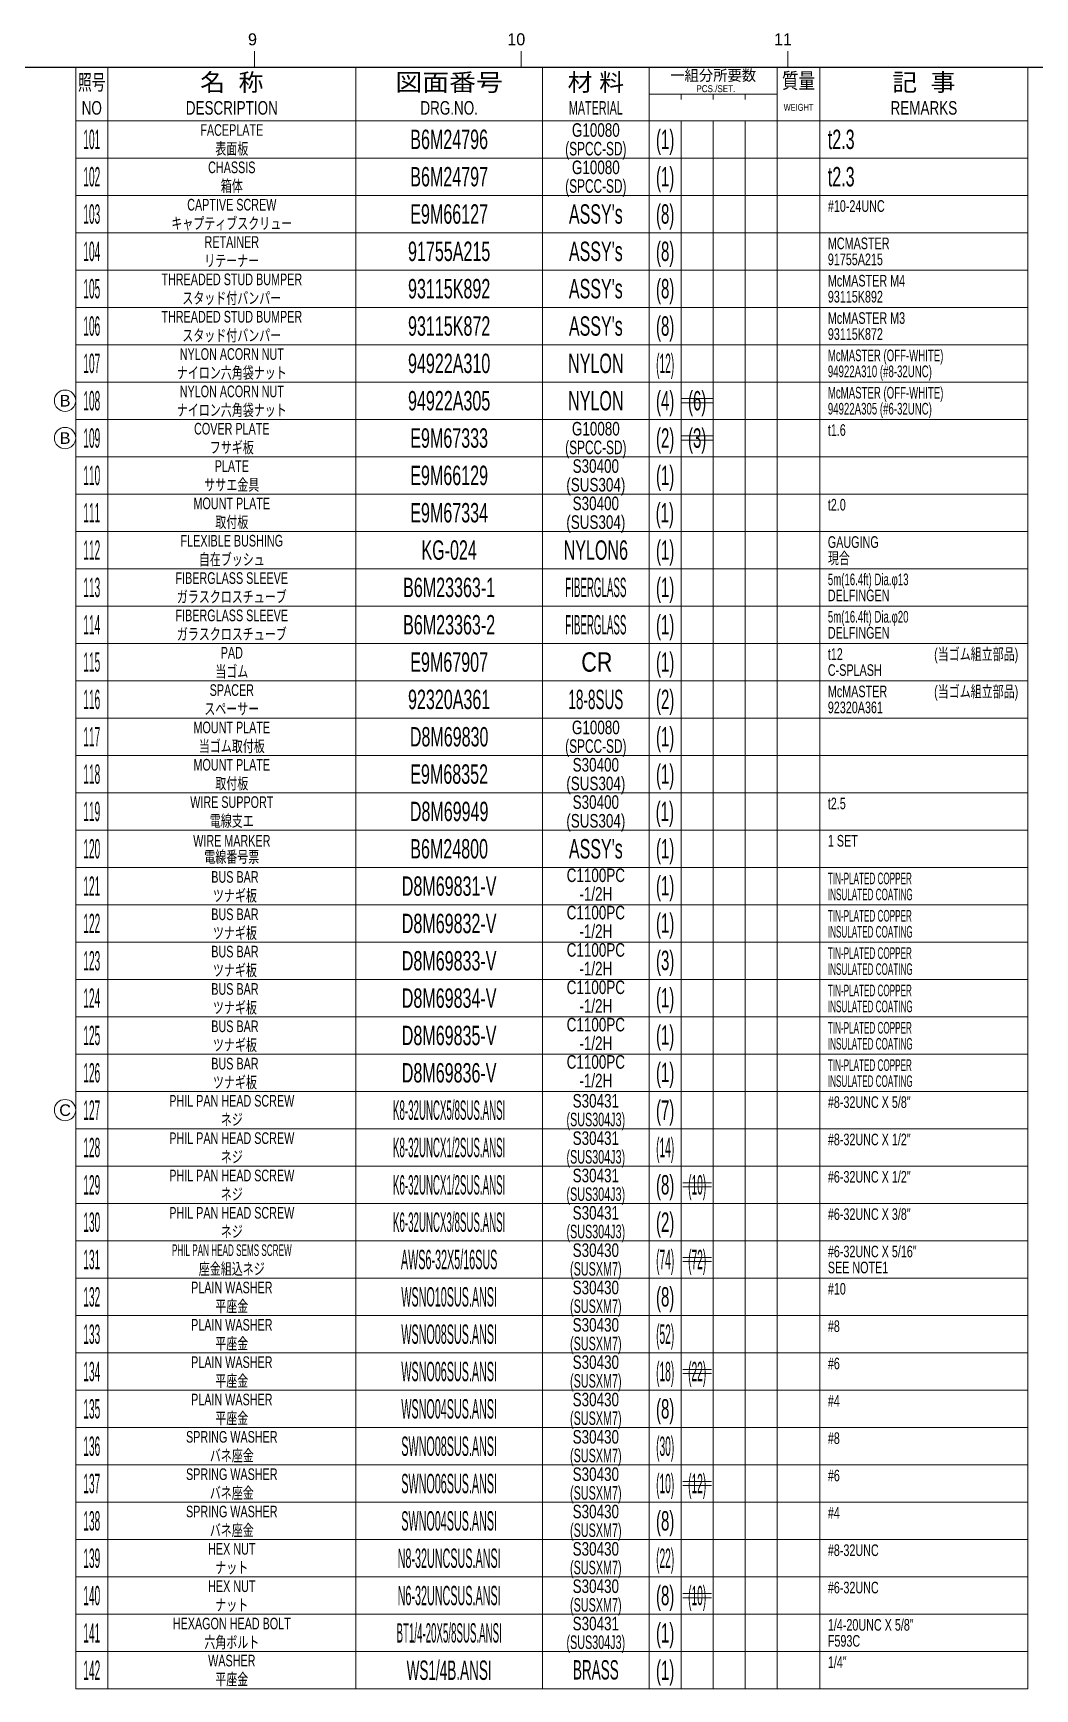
# Model space of a CAD drawing. Header units: millimetres. Extents: x 10 to 821, y 12 to 580.
# Drawn here: x 444 to 631.8, y 270 to 580.4 of the extents above; entities that cross this region are included whole.
import ezdxf
from ezdxf.enums import TextEntityAlignment as Align

# ---------------------------------------------------------------- set-up
doc = ezdxf.new("R2010")
doc.units = ezdxf.units.MM
for name, color, linetype in [('0515', 7, 'Continuous'), ('図面枠B6M', 7, 'Continuous'), ('表題、部品表_01', 7, 'Continuous'), ('表題、部品表_02', 7, 'Continuous'), ('表題、部品表_03', 7, 'Continuous')]:
    doc.layers.add(name, color=color, linetype=linetype)
doc.styles.add('HG丸ｺﾞｼｯｸM-PRO', font='')
doc.styles.get('HG丸ｺﾞｼｯｸM-PRO').set_extended_font_data('HG丸ｺﾞｼｯｸM-PRO')

# ---------------------------------------------------------------- blocks, each defined once
blk = doc.blocks.new('BLKF023')
at = {"layer": '図面枠B6M', "color": 4, "linetype": 'Continuous', "lineweight": 13}
for p, q in [((485.5, 577), (485.5, 574)), ((535.5, 577), (535.5, 574)), ((585.5, 577), (585.5, 574))]:
    blk.add_line(p, q, dxfattribs=at)
at = {"layer": '図面枠B6M', "color": 2, "linetype": 'Continuous', "lineweight": 25}
blk.add_line((35.5, 574), (821, 574), dxfattribs=at)
at = {"layer": '図面枠B6M', "color": 4, "linetype": 'Continuous', "lineweight": 13, "style": 'HG丸ｺﾞｼｯｸM-PRO', "width": 1.003994}
for s, height, p in [('9', 2.25, (484.29, 577.45)), ('10', 2.255, (532.9, 577.45)), ('11', 2.255, (582.9, 577.45))]:
    blk.add_text(s, height=height, dxfattribs=at).set_placement(p, align=Align.BOTTOM_LEFT)
blk = doc.blocks.new('BLKF056')
at = {"layer": '表題、部品表_01', "color": 4, "linetype": 'Continuous', "lineweight": 13}
for p, q in [((452, 574), (452, 564)), ((452, 574), (630.5, 574)), ((458, 574), (458, 564)), ((504.5, 574), (504.5, 564)), ((539.5, 574), (539.5, 564)), ((559.5, 574), (559.5, 564)), ((583.5, 574), (583.5, 564)), ((591.5, 574), (591.5, 564)), ((630.5, 574), (630.5, 564)), ((559.5, 569), (583.5, 569)), ((565.5, 568), (565.5, 569)), ((571.5, 569), (571.5, 568)), ((577.5, 569), (577.5, 568)), ((452, 564), (630.5, 564))]:
    blk.add_line(p, q, dxfattribs=at)
at = {"layer": '表題、部品表_01', "color": 3, "linetype": 'Continuous', "lineweight": 35, "style": 'HG丸ｺﾞｼｯｸM-PRO'}
for s, height, width, p in [('照号', 2.909, 0.651535, (455, 571.2)), ('名  称', 3.273, 1.042426, (481.25, 571.2)), ('図面番号', 3.273, 1.127518, (522, 571.2)), ('材 料', 3.273, 1.042439, (549.5, 571.2)), ('一組分所要数', 2.036, 0.966638, (571.5, 572.5)), ('質量', 2.909, 0.781842, (587.5, 571.5)), ('記  事', 3.273, 1.042426, (611, 571.2)), ('PCS./SET.', 1.309, 0.862935, (572, 570)), ('NO', 2.545, 0.740841, (455, 566.4)), ('DESCRIPTION', 2.5455, 0.741365, (481.25, 566.4)), ('DRG.NO.', 2.545, 0.741189, (522, 566.4)), ('MATERIAL', 2.545, 0.594756, (549.5, 566.4)), ('WEIGHT', 1.309, 0.635507, (587.5, 566.5)), ('REMARKS', 2.545, 0.742803, (611, 566.4))]:
    blk.add_text(s, height=height, dxfattribs=dict(at, width=width)).set_placement(p, align=Align.MIDDLE_CENTER)
blk = doc.blocks.new('BLKF055')
at = {"layer": '表題、部品表_01', "color": 3, "linetype": 'Continuous', "lineweight": 13}
blk.add_blockref('BLKF056', (0, 0), dxfattribs=at)
blk = doc.blocks.new('BLKF075')
at = {"layer": '表題、部品表_02', "color": 4, "linetype": 'Continuous', "lineweight": 13}
for p, q in [((452, 564), (452, 557)), ((452, 564), (630.5, 564)), ((458, 564), (458, 557)), ((504.5, 564), (504.5, 557)), ((539.5, 564), (539.5, 557)), ((559.5, 564), (559.5, 557)), ((565.5, 564), (565.5, 557)), ((571.5, 564), (571.5, 557)), ((577.5, 557), (577.5, 564)), ((583.5, 564), (583.5, 557)), ((591.5, 564), (591.5, 557)), ((630.5, 564), (630.5, 557)), ((452, 557), (630.5, 557))]:
    blk.add_line(p, q, dxfattribs=at)
blk = doc.blocks.new('BLKF079')
at = {"layer": '表題、部品表_02', "color": 4, "linetype": 'Continuous', "lineweight": 13}
for p, q in [((452, 557), (452, 550)), ((452, 557), (630.5, 557)), ((458, 557), (458, 550)), ((504.5, 557), (504.5, 550)), ((539.5, 557), (539.5, 550)), ((559.5, 557), (559.5, 550)), ((565.5, 557), (565.5, 550)), ((571.5, 557), (571.5, 550)), ((577.5, 550), (577.5, 557)), ((583.5, 557), (583.5, 550)), ((591.5, 557), (591.5, 550)), ((630.5, 557), (630.5, 550)), ((452, 550), (630.5, 550))]:
    blk.add_line(p, q, dxfattribs=at)
blk = doc.blocks.new('BLKF083')
at = {"layer": '表題、部品表_02', "color": 4, "linetype": 'Continuous', "lineweight": 13}
for p, q in [((452, 550), (452, 543)), ((452, 550), (630.5, 550)), ((458, 550), (458, 543)), ((504.5, 550), (504.5, 543)), ((539.5, 550), (539.5, 543)), ((559.5, 550), (559.5, 543)), ((565.5, 550), (565.5, 543)), ((571.5, 550), (571.5, 543)), ((577.5, 543), (577.5, 550)), ((583.5, 550), (583.5, 543)), ((591.5, 550), (591.5, 543)), ((630.5, 550), (630.5, 543)), ((452, 543), (630.5, 543))]:
    blk.add_line(p, q, dxfattribs=at)
blk = doc.blocks.new('BLKF085')
at = {"layer": '表題、部品表_02', "color": 4, "linetype": 'Continuous', "lineweight": 13}
for p, q in [((452, 543), (452, 536)), ((452, 543), (630.5, 543)), ((458, 543), (458, 536)), ((504.5, 543), (504.5, 536)), ((539.5, 543), (539.5, 536)), ((559.5, 543), (559.5, 536)), ((565.5, 543), (565.5, 536)), ((571.5, 543), (571.5, 536)), ((577.5, 536), (577.5, 543)), ((583.5, 543), (583.5, 536)), ((591.5, 543), (591.5, 536)), ((630.5, 543), (630.5, 536)), ((452, 536), (630.5, 536))]:
    blk.add_line(p, q, dxfattribs=at)
blk = doc.blocks.new('BLKF087')
at = {"layer": '表題、部品表_02', "color": 4, "linetype": 'Continuous', "lineweight": 13}
for p, q in [((452, 522), (452, 515)), ((452, 522), (630.5, 522)), ((458, 522), (458, 515)), ((504.5, 522), (504.5, 515)), ((539.5, 522), (539.5, 515)), ((559.5, 522), (559.5, 515)), ((565.5, 522), (565.5, 515)), ((571.5, 522), (571.5, 515)), ((577.5, 515), (577.5, 522)), ((583.5, 522), (583.5, 515)), ((591.5, 522), (591.5, 515)), ((630.5, 522), (630.5, 515)), ((452, 515), (630.5, 515))]:
    blk.add_line(p, q, dxfattribs=at)
blk = doc.blocks.new('BLKF089')
at = {"layer": '表題、部品表_02', "color": 4, "linetype": 'Continuous', "lineweight": 13}
for p, q in [((452, 515), (452, 508)), ((452, 515), (630.5, 515)), ((458, 515), (458, 508)), ((504.5, 515), (504.5, 508)), ((539.5, 515), (539.5, 508)), ((559.5, 515), (559.5, 508)), ((565.5, 515), (565.5, 508)), ((571.5, 515), (571.5, 508)), ((577.5, 508), (577.5, 515)), ((583.5, 515), (583.5, 508)), ((591.5, 515), (591.5, 508)), ((630.5, 515), (630.5, 508)), ((452, 508), (630.5, 508))]:
    blk.add_line(p, q, dxfattribs=at)
blk = doc.blocks.new('BLKF091')
at = {"layer": '表題、部品表_02', "color": 4, "linetype": 'Continuous', "lineweight": 13}
for p, q in [((452, 508), (452, 501)), ((452, 508), (630.5, 508)), ((458, 508), (458, 501)), ((504.5, 508), (504.5, 501)), ((539.5, 508), (539.5, 501)), ((559.5, 508), (559.5, 501)), ((565.5, 508), (565.5, 501)), ((571.5, 508), (571.5, 501)), ((577.5, 501), (577.5, 508)), ((583.5, 508), (583.5, 501)), ((591.5, 508), (591.5, 501)), ((630.5, 508), (630.5, 501)), ((452, 501), (630.5, 501))]:
    blk.add_line(p, q, dxfattribs=at)
blk = doc.blocks.new('BLKF093')
at = {"layer": '表題、部品表_02', "color": 4, "linetype": 'Continuous', "lineweight": 13}
for p, q in [((452, 480), (452, 473)), ((452, 480), (630.5, 480)), ((458, 480), (458, 473)), ((504.5, 480), (504.5, 473)), ((539.5, 480), (539.5, 473)), ((559.5, 480), (559.5, 473)), ((565.5, 480), (565.5, 473)), ((571.5, 480), (571.5, 473)), ((577.5, 473), (577.5, 480)), ((583.5, 480), (583.5, 473)), ((591.5, 480), (591.5, 473)), ((630.5, 480), (630.5, 473)), ((452, 473), (630.5, 473))]:
    blk.add_line(p, q, dxfattribs=at)
blk = doc.blocks.new('BLKF095')
at = {"layer": '表題、部品表_02', "color": 4, "linetype": 'Continuous', "lineweight": 13}
for p, q in [((452, 473), (452, 466)), ((452, 473), (630.5, 473)), ((458, 473), (458, 466)), ((504.5, 473), (504.5, 466)), ((539.5, 473), (539.5, 466)), ((559.5, 473), (559.5, 466)), ((565.5, 473), (565.5, 466)), ((571.5, 473), (571.5, 466)), ((577.5, 466), (577.5, 473)), ((583.5, 473), (583.5, 466)), ((591.5, 473), (591.5, 466)), ((630.5, 473), (630.5, 466)), ((452, 466), (630.5, 466))]:
    blk.add_line(p, q, dxfattribs=at)
blk = doc.blocks.new('BLKF097')
at = {"layer": '表題、部品表_02', "color": 4, "linetype": 'Continuous', "lineweight": 13}
for p, q in [((452, 529), (452, 522)), ((452, 529), (630.5, 529)), ((458, 529), (458, 522)), ((504.5, 529), (504.5, 522)), ((539.5, 529), (539.5, 522)), ((559.5, 529), (559.5, 522)), ((565.5, 529), (565.5, 522)), ((571.5, 529), (571.5, 522)), ((577.5, 522), (577.5, 529)), ((583.5, 529), (583.5, 522)), ((591.5, 529), (591.5, 522)), ((630.5, 529), (630.5, 522)), ((452, 522), (630.5, 522))]:
    blk.add_line(p, q, dxfattribs=at)
blk = doc.blocks.new('BLKF099')
at = {"layer": '表題、部品表_02', "color": 4, "linetype": 'Continuous', "lineweight": 13}
for p, q in [((452, 536), (452, 529)), ((452, 536), (630.5, 536)), ((458, 536), (458, 529)), ((504.5, 536), (504.5, 529)), ((539.5, 536), (539.5, 529)), ((559.5, 536), (559.5, 529)), ((565.5, 536), (565.5, 529)), ((571.5, 536), (571.5, 529)), ((577.5, 529), (577.5, 536)), ((583.5, 536), (583.5, 529)), ((591.5, 536), (591.5, 529)), ((630.5, 536), (630.5, 529)), ((452, 529), (630.5, 529))]:
    blk.add_line(p, q, dxfattribs=at)
blk = doc.blocks.new('BLKF105')
at = {"layer": '表題、部品表_02', "color": 4, "linetype": 'Continuous', "lineweight": 13}
for p, q in [((452, 501), (452, 494)), ((452, 501), (630.5, 501)), ((458, 501), (458, 494)), ((504.5, 501), (504.5, 494)), ((539.5, 501), (539.5, 494)), ((559.5, 501), (559.5, 494)), ((565.5, 501), (565.5, 494)), ((571.5, 501), (571.5, 494)), ((577.5, 494), (577.5, 501)), ((583.5, 501), (583.5, 494)), ((591.5, 501), (591.5, 494)), ((630.5, 501), (630.5, 494)), ((452, 494), (630.5, 494))]:
    blk.add_line(p, q, dxfattribs=at)
blk = doc.blocks.new('BLKF107')
at = {"layer": '表題、部品表_02', "color": 4, "linetype": 'Continuous', "lineweight": 13}
for p, q in [((452, 487), (452, 480)), ((452, 487), (630.5, 487)), ((458, 487), (458, 480)), ((504.5, 487), (504.5, 480)), ((539.5, 487), (539.5, 480)), ((559.5, 487), (559.5, 480)), ((565.5, 487), (565.5, 480)), ((571.5, 487), (571.5, 480)), ((577.5, 480), (577.5, 487)), ((583.5, 487), (583.5, 480)), ((591.5, 487), (591.5, 480)), ((630.5, 487), (630.5, 480)), ((452, 480), (630.5, 480))]:
    blk.add_line(p, q, dxfattribs=at)
blk = doc.blocks.new('BLKF109')
at = {"layer": '表題、部品表_02', "color": 4, "linetype": 'Continuous', "lineweight": 13}
for p, q in [((452, 494), (452, 487)), ((452, 494), (630.5, 494)), ((458, 494), (458, 487)), ((504.5, 494), (504.5, 487)), ((539.5, 494), (539.5, 487)), ((559.5, 494), (559.5, 487)), ((565.5, 494), (565.5, 487)), ((571.5, 494), (571.5, 487)), ((577.5, 487), (577.5, 494)), ((583.5, 494), (583.5, 487)), ((591.5, 494), (591.5, 487)), ((630.5, 494), (630.5, 487)), ((452, 487), (630.5, 487))]:
    blk.add_line(p, q, dxfattribs=at)
blk = doc.blocks.new('BLKF111')
at = {"layer": '表題、部品表_02', "color": 4, "linetype": 'Continuous', "lineweight": 13}
for p, q in [((452, 326), (452, 319)), ((452, 326), (630.5, 326)), ((458, 326), (458, 319)), ((504.5, 326), (504.5, 319)), ((539.5, 326), (539.5, 319)), ((559.5, 326), (559.5, 319)), ((565.5, 326), (565.5, 319)), ((571.5, 326), (571.5, 319)), ((577.5, 319), (577.5, 326)), ((583.5, 326), (583.5, 319)), ((591.5, 326), (591.5, 319)), ((630.5, 326), (630.5, 319)), ((452, 319), (630.5, 319))]:
    blk.add_line(p, q, dxfattribs=at)
blk = doc.blocks.new('BLKF113')
at = {"layer": '表題、部品表_02', "color": 4, "linetype": 'Continuous', "lineweight": 13}
for p, q in [((452, 319), (452, 312)), ((452, 319), (630.5, 319)), ((458, 319), (458, 312)), ((504.5, 319), (504.5, 312)), ((539.5, 319), (539.5, 312)), ((559.5, 319), (559.5, 312)), ((565.5, 319), (565.5, 312)), ((571.5, 319), (571.5, 312)), ((577.5, 312), (577.5, 319)), ((583.5, 319), (583.5, 312)), ((591.5, 319), (591.5, 312)), ((630.5, 319), (630.5, 312)), ((452, 312), (630.5, 312))]:
    blk.add_line(p, q, dxfattribs=at)
blk = doc.blocks.new('BLKF116')
at = {"layer": '表題、部品表_02', "color": 4, "linetype": 'Continuous', "lineweight": 13}
for p, q in [((452, 298), (452, 291)), ((452, 298), (630.5, 298)), ((458, 298), (458, 291)), ((504.5, 298), (504.5, 291)), ((539.5, 298), (539.5, 291)), ((559.5, 298), (559.5, 291)), ((565.5, 298), (565.5, 291)), ((571.5, 298), (571.5, 291)), ((577.5, 291), (577.5, 298)), ((583.5, 298), (583.5, 291)), ((591.5, 298), (591.5, 291)), ((630.5, 298), (630.5, 291)), ((452, 291), (630.5, 291))]:
    blk.add_line(p, q, dxfattribs=at)
blk = doc.blocks.new('BLKF118')
at = {"layer": '表題、部品表_02', "color": 4, "linetype": 'Continuous', "lineweight": 13}
for p, q in [((452, 291), (452, 284)), ((452, 291), (630.5, 291)), ((458, 291), (458, 284)), ((504.5, 291), (504.5, 284)), ((539.5, 291), (539.5, 284)), ((559.5, 291), (559.5, 284)), ((565.5, 291), (565.5, 284)), ((571.5, 291), (571.5, 284)), ((577.5, 284), (577.5, 291)), ((583.5, 291), (583.5, 284)), ((591.5, 291), (591.5, 284)), ((630.5, 291), (630.5, 284)), ((452, 284), (630.5, 284))]:
    blk.add_line(p, q, dxfattribs=at)
blk = doc.blocks.new('BLKF119')
at = {"layer": '表題、部品表_02', "color": 4, "linetype": 'Continuous', "lineweight": 13}
for p, q in [((452, 312), (452, 305)), ((452, 312), (630.5, 312)), ((458, 312), (458, 305)), ((504.5, 312), (504.5, 305)), ((539.5, 312), (539.5, 305)), ((559.5, 312), (559.5, 305)), ((565.5, 312), (565.5, 305)), ((571.5, 312), (571.5, 305)), ((577.5, 305), (577.5, 312)), ((583.5, 312), (583.5, 305)), ((591.5, 312), (591.5, 305)), ((630.5, 312), (630.5, 305)), ((452, 305), (630.5, 305))]:
    blk.add_line(p, q, dxfattribs=at)
blk = doc.blocks.new('BLKF121')
at = {"layer": '表題、部品表_02', "color": 4, "linetype": 'Continuous', "lineweight": 13}
for p, q in [((452, 354), (452, 347)), ((452, 354), (630.5, 354)), ((458, 354), (458, 347)), ((504.5, 354), (504.5, 347)), ((539.5, 354), (539.5, 347)), ((559.5, 354), (559.5, 347)), ((565.5, 354), (565.5, 347)), ((571.5, 354), (571.5, 347)), ((577.5, 347), (577.5, 354)), ((583.5, 354), (583.5, 347)), ((591.5, 354), (591.5, 347)), ((630.5, 354), (630.5, 347)), ((452, 347), (630.5, 347))]:
    blk.add_line(p, q, dxfattribs=at)
blk = doc.blocks.new('BLKF123')
at = {"layer": '表題、部品表_02', "color": 4, "linetype": 'Continuous', "lineweight": 13}
for p, q in [((452, 347), (452, 340)), ((452, 347), (630.5, 347)), ((458, 347), (458, 340)), ((504.5, 347), (504.5, 340)), ((539.5, 347), (539.5, 340)), ((559.5, 347), (559.5, 340)), ((565.5, 347), (565.5, 340)), ((571.5, 347), (571.5, 340)), ((577.5, 340), (577.5, 347)), ((583.5, 347), (583.5, 340)), ((591.5, 347), (591.5, 340)), ((630.5, 347), (630.5, 340)), ((452, 340), (630.5, 340))]:
    blk.add_line(p, q, dxfattribs=at)
blk = doc.blocks.new('BLKF125')
at = {"layer": '表題、部品表_02', "color": 4, "linetype": 'Continuous', "lineweight": 13}
for p, q in [((452, 375), (452, 368)), ((452, 375), (630.5, 375)), ((458, 375), (458, 368)), ((504.5, 375), (504.5, 368)), ((539.5, 375), (539.5, 368)), ((559.5, 375), (559.5, 368)), ((565.5, 375), (565.5, 368)), ((571.5, 375), (571.5, 368)), ((577.5, 368), (577.5, 375)), ((583.5, 375), (583.5, 368)), ((591.5, 375), (591.5, 368)), ((630.5, 375), (630.5, 368)), ((452, 368), (630.5, 368))]:
    blk.add_line(p, q, dxfattribs=at)
blk = doc.blocks.new('BLKF127')
at = {"layer": '表題、部品表_02', "color": 4, "linetype": 'Continuous', "lineweight": 13}
for p, q in [((452, 333), (452, 326)), ((452, 333), (630.5, 333)), ((458, 333), (458, 326)), ((504.5, 333), (504.5, 326)), ((539.5, 333), (539.5, 326)), ((559.5, 333), (559.5, 326)), ((565.5, 333), (565.5, 326)), ((571.5, 333), (571.5, 326)), ((577.5, 326), (577.5, 333)), ((583.5, 333), (583.5, 326)), ((591.5, 333), (591.5, 326)), ((630.5, 333), (630.5, 326)), ((452, 326), (630.5, 326))]:
    blk.add_line(p, q, dxfattribs=at)
blk = doc.blocks.new('BLKF129')
at = {"layer": '表題、部品表_02', "color": 4, "linetype": 'Continuous', "lineweight": 13}
for p, q in [((452, 284), (452, 277)), ((452, 284), (630.5, 284)), ((458, 284), (458, 277)), ((504.5, 284), (504.5, 277)), ((539.5, 284), (539.5, 277)), ((559.5, 284), (559.5, 277)), ((565.5, 284), (565.5, 277)), ((571.5, 284), (571.5, 277)), ((577.5, 277), (577.5, 284)), ((583.5, 284), (583.5, 277)), ((591.5, 284), (591.5, 277)), ((630.5, 284), (630.5, 277)), ((452, 277), (630.5, 277))]:
    blk.add_line(p, q, dxfattribs=at)
blk = doc.blocks.new('BLKF131')
at = {"layer": '表題、部品表_02', "color": 4, "linetype": 'Continuous', "lineweight": 13}
for p, q in [((452, 368), (452, 361)), ((452, 368), (630.5, 368)), ((458, 368), (458, 361)), ((504.5, 368), (504.5, 361)), ((539.5, 368), (539.5, 361)), ((559.5, 368), (559.5, 361)), ((565.5, 368), (565.5, 361)), ((571.5, 368), (571.5, 361)), ((577.5, 361), (577.5, 368)), ((583.5, 368), (583.5, 361)), ((591.5, 368), (591.5, 361)), ((630.5, 368), (630.5, 361)), ((452, 361), (630.5, 361))]:
    blk.add_line(p, q, dxfattribs=at)
blk = doc.blocks.new('BLKF133')
at = {"layer": '表題、部品表_02', "color": 4, "linetype": 'Continuous', "lineweight": 13}
for p, q in [((452, 361), (452, 354)), ((452, 361), (630.5, 361)), ((458, 361), (458, 354)), ((504.5, 361), (504.5, 354)), ((539.5, 361), (539.5, 354)), ((559.5, 361), (559.5, 354)), ((565.5, 361), (565.5, 354)), ((571.5, 361), (571.5, 354)), ((577.5, 354), (577.5, 361)), ((583.5, 361), (583.5, 354)), ((591.5, 361), (591.5, 354)), ((630.5, 361), (630.5, 354)), ((452, 354), (630.5, 354))]:
    blk.add_line(p, q, dxfattribs=at)
blk = doc.blocks.new('BLKF135')
at = {"layer": '表題、部品表_02', "color": 4, "linetype": 'Continuous', "lineweight": 13}
for p, q in [((452, 382), (452, 375)), ((452, 382), (630.5, 382)), ((458, 382), (458, 375)), ((504.5, 382), (504.5, 375)), ((539.5, 382), (539.5, 375)), ((559.5, 382), (559.5, 375)), ((565.5, 382), (565.5, 375)), ((571.5, 382), (571.5, 375)), ((577.5, 375), (577.5, 382)), ((583.5, 382), (583.5, 375)), ((591.5, 382), (591.5, 375)), ((630.5, 382), (630.5, 375)), ((452, 375), (630.5, 375))]:
    blk.add_line(p, q, dxfattribs=at)
blk = doc.blocks.new('BLKF137')
at = {"layer": '表題、部品表_02', "color": 4, "linetype": 'Continuous', "lineweight": 13}
for p, q in [((452, 340), (452, 333)), ((452, 340), (630.5, 340)), ((458, 340), (458, 333)), ((504.5, 340), (504.5, 333)), ((539.5, 340), (539.5, 333)), ((559.5, 340), (559.5, 333)), ((565.5, 340), (565.5, 333)), ((571.5, 340), (571.5, 333)), ((577.5, 333), (577.5, 340)), ((583.5, 340), (583.5, 333)), ((591.5, 340), (591.5, 333)), ((630.5, 340), (630.5, 333)), ((452, 333), (630.5, 333))]:
    blk.add_line(p, q, dxfattribs=at)
blk = doc.blocks.new('BLKF140')
at = {"layer": '表題、部品表_02', "color": 4, "linetype": 'Continuous', "lineweight": 13}
for p, q in [((452, 305), (452, 298)), ((452, 305), (630.5, 305)), ((458, 305), (458, 298)), ((504.5, 305), (504.5, 298)), ((539.5, 305), (539.5, 298)), ((559.5, 305), (559.5, 298)), ((565.5, 305), (565.5, 298)), ((571.5, 305), (571.5, 298)), ((577.5, 298), (577.5, 305)), ((583.5, 305), (583.5, 298)), ((591.5, 305), (591.5, 298)), ((630.5, 305), (630.5, 298)), ((452, 298), (630.5, 298))]:
    blk.add_line(p, q, dxfattribs=at)
blk = doc.blocks.new('BLKF141')
at = {"layer": '表題、部品表_02', "color": 4, "linetype": 'Continuous', "lineweight": 13}
for p, q in [((452, 277), (452, 270)), ((452, 277), (630.5, 277)), ((458, 277), (458, 270)), ((504.5, 277), (504.5, 270)), ((539.5, 277), (539.5, 270)), ((559.5, 277), (559.5, 270)), ((565.5, 277), (565.5, 270)), ((571.5, 277), (571.5, 270)), ((577.5, 270), (577.5, 277)), ((583.5, 277), (583.5, 270)), ((591.5, 277), (591.5, 270)), ((630.5, 277), (630.5, 270)), ((452, 270), (630.5, 270))]:
    blk.add_line(p, q, dxfattribs=at)
blk = doc.blocks.new('BLKF143')
at = {"layer": '表題、部品表_02', "color": 4, "linetype": 'Continuous', "lineweight": 13}
for p, q in [((452, 452), (452, 445)), ((452, 452), (630.5, 452)), ((458, 452), (458, 445)), ((504.5, 452), (504.5, 445)), ((539.5, 452), (539.5, 445)), ((559.5, 452), (559.5, 445)), ((565.5, 452), (565.5, 445)), ((571.5, 452), (571.5, 445)), ((577.5, 445), (577.5, 452)), ((583.5, 452), (583.5, 445)), ((591.5, 452), (591.5, 445)), ((630.5, 452), (630.5, 445)), ((452, 445), (630.5, 445))]:
    blk.add_line(p, q, dxfattribs=at)
blk = doc.blocks.new('BLKF147')
at = {"layer": '表題、部品表_02', "color": 4, "linetype": 'Continuous', "lineweight": 13}
for p, q in [((452, 445), (452, 438)), ((452, 445), (630.5, 445)), ((458, 445), (458, 438)), ((504.5, 445), (504.5, 438)), ((539.5, 445), (539.5, 438)), ((559.5, 445), (559.5, 438)), ((565.5, 445), (565.5, 438)), ((571.5, 445), (571.5, 438)), ((577.5, 438), (577.5, 445)), ((583.5, 445), (583.5, 438)), ((591.5, 445), (591.5, 438)), ((630.5, 445), (630.5, 438)), ((452, 438), (630.5, 438))]:
    blk.add_line(p, q, dxfattribs=at)
blk = doc.blocks.new('BLKF149')
at = {"layer": '表題、部品表_02', "color": 4, "linetype": 'Continuous', "lineweight": 13}
for p, q in [((452, 438), (452, 431)), ((452, 438), (630.5, 438)), ((458, 438), (458, 431)), ((504.5, 438), (504.5, 431)), ((539.5, 438), (539.5, 431)), ((559.5, 438), (559.5, 431)), ((565.5, 438), (565.5, 431)), ((571.5, 438), (571.5, 431)), ((577.5, 431), (577.5, 438)), ((583.5, 438), (583.5, 431)), ((591.5, 438), (591.5, 431)), ((630.5, 438), (630.5, 431)), ((452, 431), (630.5, 431))]:
    blk.add_line(p, q, dxfattribs=at)
blk = doc.blocks.new('BLKF163')
at = {"layer": '表題、部品表_02', "color": 4, "linetype": 'Continuous', "lineweight": 13}
for p, q in [((452, 459), (452, 452)), ((452, 459), (630.5, 459)), ((458, 459), (458, 452)), ((504.5, 459), (504.5, 452)), ((539.5, 459), (539.5, 452)), ((559.5, 459), (559.5, 452)), ((565.5, 459), (565.5, 452)), ((571.5, 459), (571.5, 452)), ((577.5, 452), (577.5, 459)), ((583.5, 459), (583.5, 452)), ((591.5, 459), (591.5, 452)), ((630.5, 459), (630.5, 452)), ((452, 452), (630.5, 452))]:
    blk.add_line(p, q, dxfattribs=at)
blk = doc.blocks.new('BLKF165')
at = {"layer": '表題、部品表_02', "color": 4, "linetype": 'Continuous', "lineweight": 13}
for p, q in [((452, 466), (452, 459)), ((452, 466), (630.5, 466)), ((458, 466), (458, 459)), ((504.5, 466), (504.5, 459)), ((539.5, 466), (539.5, 459)), ((559.5, 466), (559.5, 459)), ((565.5, 466), (565.5, 459)), ((571.5, 466), (571.5, 459)), ((577.5, 459), (577.5, 466)), ((583.5, 466), (583.5, 459)), ((591.5, 466), (591.5, 459)), ((630.5, 466), (630.5, 459)), ((452, 459), (630.5, 459))]:
    blk.add_line(p, q, dxfattribs=at)
blk = doc.blocks.new('BLKF175')
at = {"layer": '表題、部品表_02', "color": 4, "linetype": 'Continuous', "lineweight": 13}
for p, q in [((452, 431), (452, 424)), ((452, 431), (630.5, 431)), ((458, 431), (458, 424)), ((504.5, 431), (504.5, 424)), ((539.5, 431), (539.5, 424)), ((559.5, 431), (559.5, 424)), ((565.5, 431), (565.5, 424)), ((571.5, 431), (571.5, 424)), ((577.5, 424), (577.5, 431)), ((583.5, 431), (583.5, 424)), ((591.5, 431), (591.5, 424)), ((630.5, 431), (630.5, 424)), ((452, 424), (630.5, 424))]:
    blk.add_line(p, q, dxfattribs=at)
blk = doc.blocks.new('BLKF177')
at = {"layer": '表題、部品表_02', "color": 4, "linetype": 'Continuous', "lineweight": 13}
for p, q in [((452, 424), (452, 417)), ((452, 424), (630.5, 424)), ((458, 424), (458, 417)), ((504.5, 424), (504.5, 417)), ((539.5, 424), (539.5, 417)), ((559.5, 424), (559.5, 417)), ((565.5, 424), (565.5, 417)), ((571.5, 424), (571.5, 417)), ((577.5, 417), (577.5, 424)), ((583.5, 424), (583.5, 417)), ((591.5, 424), (591.5, 417)), ((630.5, 424), (630.5, 417)), ((452, 417), (630.5, 417))]:
    blk.add_line(p, q, dxfattribs=at)
blk = doc.blocks.new('BLKF179')
at = {"layer": '表題、部品表_02', "color": 4, "linetype": 'Continuous', "lineweight": 13}
for p, q in [((452, 417), (452, 410)), ((452, 417), (630.5, 417)), ((458, 417), (458, 410)), ((504.5, 417), (504.5, 410)), ((539.5, 417), (539.5, 410)), ((559.5, 417), (559.5, 410)), ((565.5, 417), (565.5, 410)), ((571.5, 417), (571.5, 410)), ((577.5, 410), (577.5, 417)), ((583.5, 417), (583.5, 410)), ((591.5, 417), (591.5, 410)), ((630.5, 417), (630.5, 410)), ((452, 410), (630.5, 410))]:
    blk.add_line(p, q, dxfattribs=at)
blk = doc.blocks.new('BLKF181')
at = {"layer": '表題、部品表_02', "color": 4, "linetype": 'Continuous', "lineweight": 13}
for p, q in [((452, 410), (452, 403)), ((452, 410), (630.5, 410)), ((458, 410), (458, 403)), ((504.5, 410), (504.5, 403)), ((539.5, 410), (539.5, 403)), ((559.5, 410), (559.5, 403)), ((565.5, 410), (565.5, 403)), ((571.5, 410), (571.5, 403)), ((577.5, 403), (577.5, 410)), ((583.5, 410), (583.5, 403)), ((591.5, 410), (591.5, 403)), ((630.5, 410), (630.5, 403)), ((452, 403), (630.5, 403))]:
    blk.add_line(p, q, dxfattribs=at)
blk = doc.blocks.new('BLKF183')
at = {"layer": '表題、部品表_02', "color": 4, "linetype": 'Continuous', "lineweight": 13}
for p, q in [((452, 403), (452, 396)), ((452, 403), (630.5, 403)), ((458, 403), (458, 396)), ((504.5, 403), (504.5, 396)), ((539.5, 403), (539.5, 396)), ((559.5, 403), (559.5, 396)), ((565.5, 403), (565.5, 396)), ((571.5, 403), (571.5, 396)), ((577.5, 396), (577.5, 403)), ((583.5, 403), (583.5, 396)), ((591.5, 403), (591.5, 396)), ((630.5, 403), (630.5, 396)), ((452, 396), (630.5, 396))]:
    blk.add_line(p, q, dxfattribs=at)
blk = doc.blocks.new('BLKF185')
at = {"layer": '表題、部品表_02', "color": 4, "linetype": 'Continuous', "lineweight": 13}
for p, q in [((452, 396), (452, 389)), ((452, 396), (630.5, 396)), ((458, 396), (458, 389)), ((504.5, 396), (504.5, 389)), ((539.5, 396), (539.5, 389)), ((559.5, 396), (559.5, 389)), ((565.5, 396), (565.5, 389)), ((571.5, 396), (571.5, 389)), ((577.5, 389), (577.5, 396)), ((583.5, 396), (583.5, 389)), ((591.5, 396), (591.5, 389)), ((630.5, 396), (630.5, 389)), ((452, 389), (630.5, 389))]:
    blk.add_line(p, q, dxfattribs=at)
blk = doc.blocks.new('BLKF187')
at = {"layer": '表題、部品表_02', "color": 4, "linetype": 'Continuous', "lineweight": 13}
for p, q in [((452, 389), (452, 382)), ((452, 389), (630.5, 389)), ((458, 389), (458, 382)), ((504.5, 389), (504.5, 382)), ((539.5, 389), (539.5, 382)), ((559.5, 389), (559.5, 382)), ((565.5, 389), (565.5, 382)), ((571.5, 389), (571.5, 382)), ((577.5, 382), (577.5, 389)), ((583.5, 389), (583.5, 382)), ((591.5, 389), (591.5, 382)), ((630.5, 389), (630.5, 382)), ((452, 382), (630.5, 382))]:
    blk.add_line(p, q, dxfattribs=at)
blk = doc.blocks.new('BLKF254')
at = {"layer": '0515', "color": 4, "linetype": 'Continuous', "lineweight": 13}
blk.add_circle((450, 511.5), 2, dxfattribs=at)
at = {"layer": '0515', "color": 4, "linetype": 'Continuous', "lineweight": 13, "style": 'HG丸ｺﾞｼｯｸM-PRO', "width": 1.04272}
blk.add_text('B', height=2.18, dxfattribs=at).set_placement((450, 511.5), align=Align.MIDDLE_CENTER)
blk = doc.blocks.new('BLKF255')
at = {"layer": '0515', "color": 4, "linetype": 'Continuous', "lineweight": 13}
blk.add_circle((450, 504.5), 2, dxfattribs=at)
at = {"layer": '0515', "color": 4, "linetype": 'Continuous', "lineweight": 13, "style": 'HG丸ｺﾞｼｯｸM-PRO', "width": 1.04272}
blk.add_text('B', height=2.18, dxfattribs=at).set_placement((450, 504.5), align=Align.MIDDLE_CENTER)
blk = doc.blocks.new('BLKF572')
at = {"layer": '0515', "color": 4, "linetype": 'Continuous', "lineweight": 13}
blk.add_circle((450, 378.5), 2, dxfattribs=at)
at = {"layer": '0515', "color": 4, "linetype": 'Continuous', "lineweight": 13, "style": 'HG丸ｺﾞｼｯｸM-PRO', "width": 1.042931}
blk.add_text('C', height=2.18, dxfattribs=at).set_placement((450, 378.5), align=Align.MIDDLE_CENTER)

msp = doc.modelspace()

# ---------------------------------------------------------------- linework, layer by layer
at = {"layer": '0515', "color": 4, "linetype": 'Continuous', "lineweight": 13}
for p, q in [((565.5, 511.9), (571.5, 511.9)), ((565.5, 511.1), (571.5, 511.1)), ((565.5, 504.9), (571.5, 504.9)), ((565.5, 504.1), (571.5, 504.1)), ((565.8, 364.9), (571.2, 364.9)), ((565.8, 364.1), (571.2, 364.1)), ((565.8, 350.9), (571.2, 350.9)), ((565.8, 350.1), (571.2, 350.1)), ((565.8, 329.9), (571.2, 329.9)), ((565.8, 329.1), (571.2, 329.1)), ((565.8, 308.9), (571.2, 308.9)), ((565.8, 308.1), (571.2, 308.1)), ((565.8, 287.9), (571.2, 287.9)), ((565.8, 287.1), (571.2, 287.1))]:
    msp.add_line(p, q, dxfattribs=at)

# ---------------------------------------------------------------- block references
for name in ['BLKF254', 'BLKF255', 'BLKF572']:
    msp.add_blockref(name, (0, 0), dxfattribs=at)
at = {"layer": '図面枠B6M', "color": 4, "linetype": 'Continuous', "lineweight": 13}
msp.add_blockref('BLKF023', (0, 0), dxfattribs=at)
at = {"layer": '表題、部品表_01', "color": 3, "linetype": 'Continuous', "lineweight": 13}
msp.add_blockref('BLKF055', (0, 0), dxfattribs=at)
at = {"layer": '表題、部品表_02', "color": 4, "linetype": 'Continuous', "lineweight": 13}
for name in ['BLKF075', 'BLKF079', 'BLKF083', 'BLKF085', 'BLKF099', 'BLKF097', 'BLKF087', 'BLKF089', 'BLKF091', 'BLKF105', 'BLKF109', 'BLKF107', 'BLKF093', 'BLKF095', 'BLKF165', 'BLKF163', 'BLKF143', 'BLKF147', 'BLKF149', 'BLKF175', 'BLKF177', 'BLKF179', 'BLKF181', 'BLKF183', 'BLKF185', 'BLKF187', 'BLKF135', 'BLKF125', 'BLKF131', 'BLKF133', 'BLKF121', 'BLKF123', 'BLKF137', 'BLKF127', 'BLKF111', 'BLKF113', 'BLKF119', 'BLKF140', 'BLKF116', 'BLKF118', 'BLKF129', 'BLKF141']:
    msp.add_blockref(name, (0, 0), dxfattribs=at)

# ---------------------------------------------------------------- texts
at = {"layer": '0515', "color": 3, "linetype": 'Continuous', "lineweight": 35, "style": 'HG丸ｺﾞｼｯｸM-PRO'}
for s, width, p in [('(6)', 0.576968, (568.5, 511.5)), ('(3)', 0.576968, (568.5, 504.5)), ('(10)', 0.391835, (568.5, 364.5)), ('(72)', 0.391835, (568.5, 350.5)), ('(22)', 0.391835, (568.5, 329.5)), ('(12)', 0.391835, (568.5, 308.5)), ('(10)', 0.391835, (568.5, 287.5))]:
    msp.add_text(s, height=3.636, dxfattribs=dict(at, width=width)).set_placement(p, align=Align.MIDDLE_CENTER)
at = {"layer": '表題、部品表_03', "color": 3, "linetype": 'Continuous', "lineweight": 35, "style": 'HG丸ｺﾞｼｯｸM-PRO'}
for s, height, width, p in [('101', 3.636, 0.389528, (455, 560.5)), ('FACEPLATE', 2.182, 0.692523, (481.25, 562.25)), ('B6M24796', 3.636, 0.619614, (522, 560.5)), ('G10080', 2.545, 0.740408, (549.5, 562.25)), ('(1)', 3.636, 0.576968, (562.5, 560.5)), ('表面板', 2.182, 0.692256, (481.25, 558.75)), ('(SPCC-SD)', 2.545, 0.652377, (549.5, 558.75)), ('CHASSIS', 2.182, 0.692411, (481.25, 555.25)), ('G10080', 2.545, 0.740408, (549.5, 555.25)), ('102', 3.636, 0.389528, (455, 553.5)), ('箱体', 2.182, 0.692256, (481.25, 551.75)), ('B6M24797', 3.636, 0.619614, (522, 553.5)), ('(SPCC-SD)', 2.545, 0.652377, (549.5, 551.75)), ('(1)', 3.636, 0.576968, (562.5, 553.5)), ('103', 3.636, 0.389528, (455, 546.5)), ('CAPTIVE SCREW', 2.1818, 0.692123, (481.25, 548.25)), ('E9M66127', 3.636, 0.619819, (522, 546.5)), ("ASSY's", 3.636, 0.617769, (549.5, 546.5)), ('(8)', 3.636, 0.576968, (562.5, 546.5)), ('キャプティブスクリュー', 2.1818, 0.692256, (481.25, 544.75)), ('104', 3.636, 0.389528, (455, 539.5)), ('RETAINER', 2.182, 0.692899, (481.25, 541.25)), ('91755A215', 3.636, 0.619765, (522, 539.5)), ("ASSY's", 3.636, 0.617769, (549.5, 539.5)), ('(8)', 3.636, 0.576968, (562.5, 539.5)), ('リテーナー', 2.182, 0.692256, (481.25, 537.75)), ('105', 3.636, 0.389528, (455, 532.5)), ('THREADED STUD BUMPER', 2.1818, 0.692435, (481.25, 534.25)), ('93115K892', 3.636, 0.619765, (522, 532.5)), ("ASSY's", 3.636, 0.617769, (549.5, 532.5)), ('(8)', 3.636, 0.576968, (562.5, 532.5)), ('スタッド付バンパー', 2.182, 0.692256, (481.25, 530.75)), ('THREADED STUD BUMPER', 2.1818, 0.692435, (481.25, 527.25)), ('106', 3.636, 0.389528, (455, 525.5)), ('スタッド付バンパー', 2.182, 0.692256, (481.25, 523.75)), ('93115K872', 3.636, 0.619765, (522, 525.5)), ("ASSY's", 3.636, 0.617769, (549.5, 525.5)), ('(8)', 3.636, 0.576968, (562.5, 525.5)), ('107', 3.636, 0.389528, (455, 518.5)), ('NYLON ACORN NUT', 2.1818, 0.691991, (481.25, 520.25)), ('94922A310', 3.636, 0.619765, (522, 518.5)), ('NYLON', 3.636, 0.620067, (549.5, 518.5)), ('(12)', 3.636, 0.391835, (562.5, 518.5)), ('ナイロン六角袋ナット', 2.182, 0.692256, (481.25, 516.75)), ('108', 3.636, 0.389528, (455, 511.5)), ('NYLON ACORN NUT', 2.1818, 0.691991, (481.25, 513.25)), ('94922A305', 3.636, 0.619765, (522, 511.5)), ('NYLON', 3.636, 0.620067, (549.5, 511.5)), ('(4)', 3.636, 0.576968, (562.5, 511.5)), ('ナイロン六角袋ナット', 2.182, 0.692256, (481.25, 509.75)), ('109', 3.636, 0.389528, (455, 504.5)), ('COVER PLATE', 2.1818, 0.692017, (481.25, 506.25)), ('E9M67333', 3.636, 0.619819, (522, 504.5)), ('G10080', 2.545, 0.740408, (549.5, 506.25)), ('(2)', 3.636, 0.576968, (562.5, 504.5)), ('フサギ板', 2.182, 0.692256, (481.25, 502.75)), ('(SPCC-SD)', 2.545, 0.652377, (549.5, 502.75)), ('PLATE', 2.182, 0.692752, (481.25, 499.25)), ('S30400', 2.545, 0.740904, (549.5, 499.25)), ('110', 3.636, 0.389528, (455, 497.5)), ('ササエ金具', 2.182, 0.692256, (481.25, 495.75)), ('E9M66129', 3.636, 0.619819, (522, 497.5)), ('(SUS304)', 2.545, 0.740651, (549.5, 495.75)), ('(1)', 3.636, 0.576968, (562.5, 497.5)), ('S30400', 2.545, 0.740904, (549.5, 492.25)), ('111', 3.636, 0.389528, (455, 490.5)), ('MOUNT PLATE', 2.1818, 0.692407, (481.25, 492.25)), ('E9M67334', 3.636, 0.619819, (522, 490.5)), ('(1)', 3.636, 0.576968, (562.44, 490.5)), ('取付板', 2.182, 0.692256, (481.25, 488.75)), ('(SUS304)', 2.545, 0.740651, (549.5, 488.75)), ('112', 3.636, 0.389528, (455, 483.5)), ('FLEXIBLE BUSHING', 2.1818, 0.692497, (481.25, 485.25)), ('KG-024', 3.636, 0.618918, (522, 483.5)), ('NYLON6', 3.636, 0.620049, (549.5, 483.5)), ('(1)', 3.636, 0.576968, (562.5, 483.5)), ('自在ブッシュ', 2.182, 0.692256, (481.25, 481.75)), ('113', 3.636, 0.389528, (455, 476.5)), ('FIBERGLASS SLEEVE', 2.1818, 0.69181, (481.25, 478.25)), ('B6M23363-1', 3.636, 0.619572, (522, 476.5)), ('FIBERGLASS', 3.636, 0.375328, (549.5, 476.5)), ('(1)', 3.636, 0.576968, (562.5, 476.5)), ('ガラスクロスチューブ', 2.182, 0.692256, (481.25, 474.75)), ('FIBERGLASS SLEEVE', 2.1818, 0.69181, (481.25, 471.25)), ('114', 3.636, 0.389528, (455, 469.5)), ('ガラスクロスチューブ', 2.182, 0.692256, (481.25, 467.75)), ('B6M23363-2', 3.636, 0.619572, (522, 469.5)), ('FIBERGLASS', 3.636, 0.375328, (549.5, 469.5)), ('(1)', 3.636, 0.576968, (562.5, 469.5)), ('115', 3.636, 0.389528, (455, 462.5)), ('PAD', 2.182, 0.692593, (481.25, 464.25)), ('E9M67907', 3.636, 0.619819, (522, 462.5)), ('CR', 3.636, 0.830249, (549.69, 462.51)), ('(1)', 3.636, 0.576968, (562.5, 462.5)), ('当ゴム', 2.182, 0.692256, (481.25, 460.75)), ('116', 3.636, 0.389528, (455, 455.5)), ('SPACER', 2.182, 0.692189, (481.25, 457.25)), ('92320A361', 3.636, 0.619765, (522, 455.5)), ('18-8SUS', 3.636, 0.521156, (549.5, 455.5)), ('(2)', 3.636, 0.576968, (562.5, 455.5)), ('スペーサー', 2.182, 0.692256, (481.25, 453.75)), ('117', 3.636, 0.389528, (455, 448.5)), ('MOUNT PLATE', 2.1818, 0.692407, (481.25, 450.25)), ('D8M69830', 3.636, 0.619412, (522, 448.5)), ('G10080', 2.545, 0.740408, (549.5, 450.25)), ('(1)', 3.636, 0.576968, (562.5, 448.5)), ('当ゴム取付板', 2.182, 0.692256, (481.25, 446.75)), ('(SPCC-SD)', 2.545, 0.652377, (549.5, 446.75)), ('MOUNT PLATE', 2.1818, 0.692407, (481.25, 443.25)), ('S30400', 2.545, 0.740904, (549.5, 443.25)), ('118', 3.636, 0.389528, (455, 441.5)), ('取付板', 2.182, 0.692256, (481.25, 439.75)), ('E9M68352', 3.636, 0.619819, (522, 441.5)), ('(SUS304)', 2.545, 0.740651, (549.5, 439.75)), ('(1)', 3.636, 0.576968, (562.5, 441.5)), ('119', 3.636, 0.389528, (455, 434.5)), ('WIRE SUPPORT', 2.1818, 0.691856, (481.25, 436.25)), ('D8M69949', 3.636, 0.619412, (522, 434.5)), ('S30400', 2.545, 0.740904, (549.5, 436.25)), ('(1)', 3.636, 0.576968, (562.44, 434.5)), ('電線支エ', 2.182, 0.692256, (481.25, 432.75)), ('(SUS304)', 2.545, 0.740651, (549.5, 432.75)), ('120', 3.636, 0.389528, (455, 427.5)), ('WIRE MARKER', 2.1818, 0.692392, (481.25, 429)), ('B6M24800', 3.636, 0.619614, (522, 427.5)), ("ASSY's", 3.636, 0.617769, (549.5, 427.5)), ('(1)', 3.636, 0.576968, (562.5, 427.5)), ('電線番号票', 2.182, 0.692256, (481.25, 426)), ('121', 3.636, 0.389528, (455, 420.5)), ('BUS BAR', 2.182, 0.692724, (481.84, 422.22)), ('D8M69831-V', 3.636, 0.61947, (522, 420.5)), ('(1)', 3.636, 0.576968, (562.5, 420.57)), ('ツナギ板', 2.182, 0.692256, (481.84, 418.72)), ('BUS BAR', 2.182, 0.692724, (481.84, 415.22)), ('122', 3.636, 0.389528, (455, 413.5)), ('ツナギ板', 2.182, 0.692256, (481.84, 411.72)), ('D8M69832-V', 3.636, 0.61947, (522, 413.5)), ('(1)', 3.636, 0.576968, (562.5, 413.57)), ('123', 3.636, 0.389528, (455, 406.5)), ('BUS BAR', 2.182, 0.692724, (481.84, 408.22)), ('D8M69833-V', 3.636, 0.61947, (522, 406.5)), ('(3)', 3.636, 0.576968, (562.5, 406.57)), ('ツナギ板', 2.182, 0.692256, (481.84, 404.72)), ('124', 3.636, 0.389528, (455, 399.5)), ('BUS BAR', 2.182, 0.692724, (481.84, 401.22)), ('D8M69834-V', 3.636, 0.61947, (522, 399.5)), ('(1)', 3.636, 0.576968, (562.5, 399.57)), ('ツナギ板', 2.182, 0.692256, (481.84, 397.72)), ('125', 3.636, 0.389528, (455, 392.5)), ('BUS BAR', 2.182, 0.692724, (481.84, 394.22)), ('D8M69835-V', 3.636, 0.61947, (522, 392.5)), ('(1)', 3.636, 0.576968, (562.5, 392.57)), ('ツナギ板', 2.182, 0.692256, (481.84, 390.72)), ('BUS BAR', 2.182, 0.692724, (481.84, 387.22)), ('126', 3.636, 0.389528, (455, 385.5)), ('ツナギ板', 2.182, 0.692256, (481.84, 383.72)), ('D8M69836-V', 3.636, 0.61947, (522, 385.5)), ('(1)', 3.636, 0.576968, (562.5, 385.57)), ('127', 3.636, 0.389528, (455, 378.5)), ('PHIL PAN HEAD SCREW', 2.1818, 0.691725, (481.25, 380.25)), ('K8-32UNCX5/8SUS.ANSI', 3.6364, 0.374423, (522, 378.5)), ('S30431', 2.545, 0.740904, (549.5, 380.25)), ('(7)', 3.636, 0.576968, (562.5, 378.5)), ('ネジ', 2.182, 0.692256, (481.25, 376.75)), ('(SUS304J3)', 2.545, 0.593559, (549.5, 376.75)), ('128', 3.636, 0.389528, (455, 371.5)), ('PHIL PAN HEAD SCREW', 2.1818, 0.691725, (481.25, 373.25)), ('K8-32UNCX1/2SUS.ANSI', 3.6364, 0.374423, (522, 371.5)), ('S30431', 2.545, 0.740904, (549.5, 373.25)), ('(14)', 3.636, 0.391835, (562.5, 371.5)), ('ネジ', 2.182, 0.692256, (481.25, 369.75)), ('(SUS304J3)', 2.545, 0.593559, (549.5, 369.75)), ('129', 3.636, 0.389528, (455, 364.5)), ('PHIL PAN HEAD SCREW', 2.1818, 0.691725, (481.25, 366.25)), ('K6-32UNCX1/2SUS.ANSI', 3.6364, 0.374423, (522, 364.5)), ('S30431', 2.545, 0.740904, (549.5, 366.25)), ('(8)', 3.636, 0.576968, (562.5, 364.5)), ('ネジ', 2.182, 0.692256, (481.25, 362.75)), ('(SUS304J3)', 2.545, 0.593559, (549.5, 362.75)), ('PHIL PAN HEAD SCREW', 2.1818, 0.691725, (481.25, 359.25)), ('S30431', 2.545, 0.740904, (549.5, 359.25)), ('130', 3.636, 0.389528, (455, 357.5)), ('ネジ', 2.182, 0.692256, (481.25, 355.75)), ('K6-32UNCX3/8SUS.ANSI', 3.6364, 0.374423, (522, 357.5)), ('(SUS304J3)', 2.545, 0.593559, (549.5, 355.75)), ('(2)', 3.636, 0.576968, (562.5, 357.5)), ('131', 3.636, 0.389528, (455, 350.5)), ('PHIL PAN HEAD SEMS SCREW', 2.1818, 0.522463, (481.25, 352.25)), ('AWS6-32X5/16SUS', 3.6364, 0.415364, (522, 350.5)), ('S30430', 2.545, 0.740904, (549.5, 352.25)), ('(74)', 3.636, 0.391835, (562.5, 350.5)), ('座金組込ネジ', 2.182, 0.692256, (481.25, 348.75)), ('(SUSXM7)', 2.545, 0.594345, (549.5, 348.75)), ('132', 3.636, 0.389528, (455, 343.5)), ('PLAIN WASHER', 2.1818, 0.691933, (481.25, 345.25)), ('WSNO10SUS.ANSI', 3.6364, 0.414945, (522, 343.5)), ('S30430', 2.545, 0.740904, (549.5, 345.25)), ('(8)', 3.636, 0.576968, (562.5, 343.5)), ('平座金', 2.182, 0.692256, (481.25, 341.75)), ('(SUSXM7)', 2.545, 0.594345, (549.5, 341.75)), ('133', 3.636, 0.389528, (455, 336.5)), ('PLAIN WASHER', 2.1818, 0.691933, (481.25, 338.25)), ('WSNO08SUS.ANSI', 3.6364, 0.414945, (522, 336.5)), ('S30430', 2.545, 0.740904, (549.5, 338.25)), ('(52)', 3.636, 0.391835, (562.5, 336.5)), ('平座金', 2.182, 0.692256, (481.25, 334.75)), ('(SUSXM7)', 2.545, 0.594345, (549.5, 334.75)), ('PLAIN WASHER', 2.1818, 0.691933, (481.25, 331.25)), ('S30430', 2.545, 0.740904, (549.5, 331.25)), ('134', 3.636, 0.389528, (455, 329.5)), ('平座金', 2.182, 0.692256, (481.25, 327.75)), ('WSNO06SUS.ANSI', 3.6364, 0.414945, (522, 329.5)), ('(SUSXM7)', 2.545, 0.594345, (549.5, 327.75)), ('(18)', 3.636, 0.391835, (562.5, 329.5)), ('135', 3.636, 0.389528, (455, 322.5)), ('PLAIN WASHER', 2.1818, 0.691933, (481.25, 324.25)), ('WSNO04SUS.ANSI', 3.6364, 0.414945, (522, 322.5)), ('S30430', 2.545, 0.740904, (549.5, 324.25)), ('(8)', 3.636, 0.576968, (562.5, 322.5)), ('平座金', 2.182, 0.692256, (481.25, 320.75)), ('(SUSXM7)', 2.545, 0.594345, (549.5, 320.75)), ('136', 3.636, 0.389528, (455, 315.5)), ('SPRING WASHER', 2.1818, 0.691599, (481.25, 317.25)), ('SWNO08SUS.ANSI', 3.6364, 0.414945, (522, 315.5)), ('S30430', 2.545, 0.740904, (549.5, 317.25)), ('(30)', 3.636, 0.391835, (562.5, 315.5)), ('バネ座金', 2.182, 0.692256, (481.25, 313.75)), ('(SUSXM7)', 2.545, 0.594345, (549.5, 313.75)), ('SPRING WASHER', 2.1818, 0.691599, (481.25, 310.25)), ('S30430', 2.545, 0.740904, (549.5, 310.25)), ('(10)', 3.636, 0.391835, (562.5, 308.5)), ('137', 3.636, 0.389528, (455, 308.5)), ('バネ座金', 2.182, 0.692256, (481.25, 306.75)), ('SWNO06SUS.ANSI', 3.6364, 0.414945, (522, 308.5)), ('(SUSXM7)', 2.545, 0.594345, (549.5, 306.75)), ('SPRING WASHER', 2.1818, 0.691599, (481.25, 303.25)), ('S30430', 2.545, 0.740904, (549.5, 303.25)), ('138', 3.636, 0.389528, (455, 301.5)), ('バネ座金', 2.182, 0.692256, (481.25, 299.75)), ('SWNO04SUS.ANSI', 3.6364, 0.414945, (522, 301.5)), ('(SUSXM7)', 2.545, 0.594345, (549.5, 299.75)), ('(8)', 3.636, 0.576968, (562.5, 301.5)), ('139', 3.636, 0.389528, (455, 294.5)), ('HEX NUT', 2.182, 0.692138, (481.25, 296.25)), ('N8-32UNCSUS.ANSI', 3.6364, 0.415592, (522, 294.5)), ('S30430', 2.545, 0.740904, (549.5, 296.25)), ('(22)', 3.636, 0.391835, (562.5, 294.5)), ('ナット', 2.182, 0.692256, (481.25, 292.75)), ('(SUSXM7)', 2.545, 0.594345, (549.5, 292.75)), ('140', 3.636, 0.389528, (455, 287.5)), ('HEX NUT', 2.182, 0.692138, (481.25, 289.25)), ('N6-32UNCSUS.ANSI', 3.6364, 0.415592, (522, 287.5)), ('S30430', 2.545, 0.740904, (549.5, 289.25)), ('(8)', 3.636, 0.576968, (562.5, 287.5)), ('ナット', 2.182, 0.692256, (481.25, 285.75)), ('(SUSXM7)', 2.545, 0.594345, (549.5, 285.75)), ('HEXAGON HEAD BOLT', 2.1818, 0.692201, (481.25, 282.25)), ('BT1/4-20X5/8SUS.ANSI', 3.6364, 0.374224, (522, 280.5)), ('S30431', 2.545, 0.740904, (549.5, 282.25)), ('(1)', 3.636, 0.576968, (562.5, 280.5)), ('141', 3.636, 0.389528, (455, 280.5)), ('六角ボルト', 2.182, 0.692256, (481.25, 278.75)), ('(SUS304J3)', 2.545, 0.593559, (549.5, 278.75)), ('WASHER', 2.182, 0.691745, (481.25, 275.3)), ('142', 3.636, 0.389528, (455, 273.5)), ('平座金', 2.182, 0.692256, (481.25, 271.8)), ('WS1/4B.ANSI', 3.6364, 0.522032, (522, 273.5)), ('BRASS', 3.636, 0.521751, (549.5, 273.57)), ('(1)', 3.636, 0.576968, (562.5, 273.5))]:
    msp.add_text(s, height=height, dxfattribs=dict(at, width=width)).set_placement(p, align=Align.MIDDLE_CENTER)
for s, height, width, p in [('t2.3', 3.636, 0.618087, (593, 560.5)), ('t2.3', 3.636, 0.618087, (593, 553.5)), ('#10-24UNC', 2.182, 0.691855, (593, 548)), ('MCMASTER', 2.182, 0.693065, (593, 541)), ('91755A215', 2.182, 0.691508, (593, 538)), ('McMASTER M4', 2.1818, 0.692591, (593, 534)), ('93115K892', 2.182, 0.691508, (593, 531)), ('McMASTER M3', 2.1818, 0.692591, (593, 527)), ('93115K872', 2.182, 0.691508, (593, 524)), ('McMASTER (OFF-WHITE)', 2.1818, 0.6187, (593, 520)), ('94922A310 (#8-32UNC)', 2.1818, 0.619866, (593, 517)), ('McMASTER (OFF-WHITE)', 2.1818, 0.6187, (593, 513)), ('94922A305 (#6-32UNC)', 2.1818, 0.619866, (593, 510)), ('t1.6', 2.182, 0.690457, (593, 506)), ('t2.0', 2.182, 0.690457, (593, 492)), ('GAUGING', 2.182, 0.691588, (593, 485)), ('現合', 2.182, 0.692256, (593, 482)), ('5m(16.4ft) Dia.φ13', 2.1818, 0.619056, (593, 478)), ('DELFINGEN', 2.182, 0.691937, (593, 475)), ('5m(16.4ft) Dia.φ20', 2.1818, 0.619056, (593, 471)), ('DELFINGEN', 2.182, 0.691937, (593, 468)), ('t12', 2.182, 0.690662, (593, 464)), ('(当ゴム組立部品)', 2.182, 0.692159, (612.93, 464)), ('C-SPLASH', 2.182, 0.692078, (593, 461)), ('McMASTER', 2.182, 0.692937, (593, 457)), ('(当ゴム組立部品)', 2.182, 0.692159, (612.93, 457)), ('92320A361', 2.182, 0.691508, (593, 454)), ('t2.5', 2.182, 0.690457, (593, 436)), ('1 SET', 2.182, 0.691655, (593, 429)), ('TIN-PLATED COPPER', 2.1818, 0.522264, (593, 421.94)), ('INSULATED COATING', 2.1818, 0.522131, (593, 418.94)), ('TIN-PLATED COPPER', 2.1818, 0.522264, (593, 414.94)), ('INSULATED COATING', 2.1818, 0.522131, (593, 411.94)), ('TIN-PLATED COPPER', 2.1818, 0.522264, (593, 407.94)), ('INSULATED COATING', 2.1818, 0.522131, (593, 404.94)), ('TIN-PLATED COPPER', 2.1818, 0.522264, (593, 400.94)), ('INSULATED COATING', 2.1818, 0.522131, (593, 397.94)), ('TIN-PLATED COPPER', 2.1818, 0.522264, (593, 393.94)), ('INSULATED COATING', 2.1818, 0.522131, (593, 390.94)), ('TIN-PLATED COPPER', 2.1818, 0.522264, (593, 386.94)), ('INSULATED COATING', 2.1818, 0.522131, (593, 383.94)), ('#8-32UNC X 5/8"', 2.1818, 0.691811, (593, 380)), ('#8-32UNC X 1/2"', 2.1818, 0.691811, (593, 373)), ('#6-32UNC X 1/2"', 2.1818, 0.691811, (593, 366)), ('#6-32UNC X 3/8"', 2.1818, 0.691811, (593, 359)), ('#6-32UNC X 5/16"', 2.1818, 0.691773, (593, 352)), ('SEE NOTE1', 2.182, 0.69149, (593, 349)), ('#10', 2.182, 0.691981, (593, 345)), ('#8', 2.182, 0.692308, (593, 338)), ('#6', 2.182, 0.692308, (593, 331)), ('#4', 2.182, 0.692308, (593, 324)), ('#8', 2.182, 0.692308, (593, 317)), ('#6', 2.182, 0.692308, (593, 310)), ('#4', 2.182, 0.692308, (593, 303)), ('#8-32UNC', 2.182, 0.691927, (593, 296)), ('#6-32UNC', 2.182, 0.691927, (593, 289)), ('1/4-20UNC X 5/8"', 2.1818, 0.69165, (593, 282)), ('F593C', 2.182, 0.691648, (593, 279)), ('1/4"', 2.182, 0.692002, (593, 275))]:
    msp.add_text(s, height=height, dxfattribs=dict(at, width=width)).set_placement(p, align=Align.MIDDLE_LEFT)
for s, width, p in [('C1100PC', 0.740867, (549.5, 420.5)), ('-1/2H', 0.740841, (549.5, 417)), ('C1100PC', 0.740867, (549.5, 413.5)), ('-1/2H', 0.740841, (549.5, 410)), ('C1100PC', 0.740867, (549.5, 406.5)), ('-1/2H', 0.740841, (549.5, 403)), ('C1100PC', 0.740867, (549.5, 399.5)), ('-1/2H', 0.740841, (549.5, 396)), ('C1100PC', 0.740867, (549.5, 392.5)), ('-1/2H', 0.740841, (549.5, 389)), ('C1100PC', 0.740867, (549.5, 385.5)), ('-1/2H', 0.740841, (549.5, 382))]:
    msp.add_text(s, height=2.545, dxfattribs=dict(at, width=width)).set_placement(p, align=Align.BOTTOM_CENTER)

doc.saveas('drawing.dxf')
